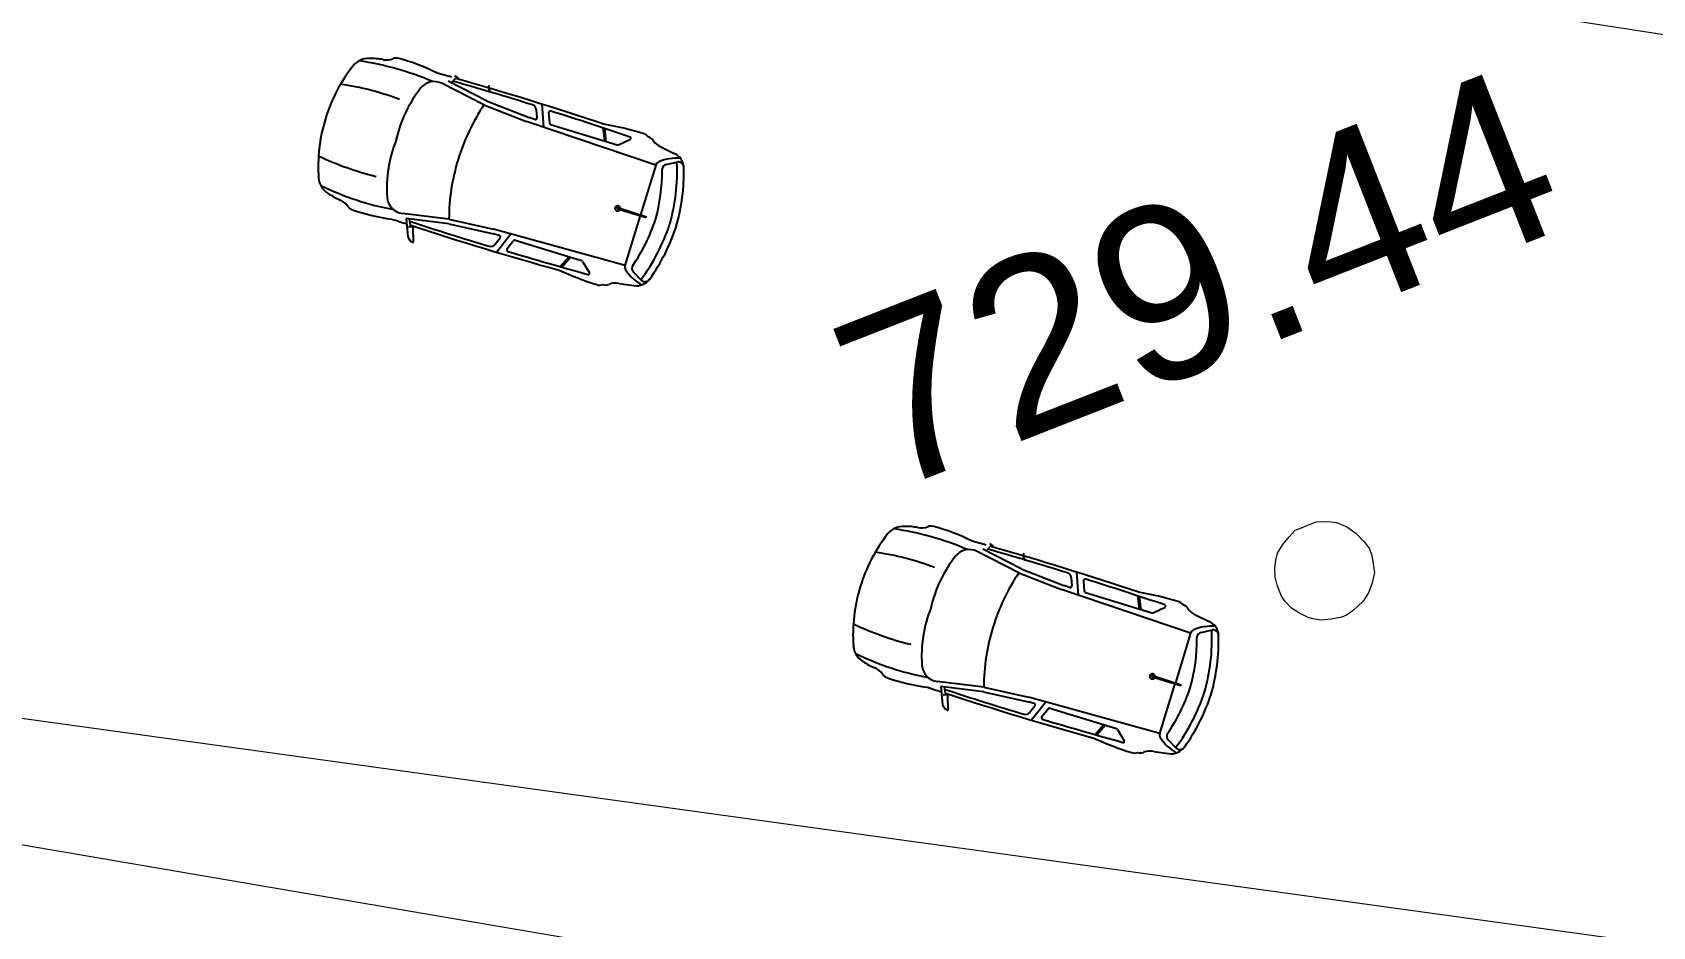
# Model space of a CAD drawing. Header units: millimetres. Extents: x 348 to 2201, y 118 to 1049.
# Drawn here: x 861.13 to 877.51, y 506.5 to 515.54 of the extents above; entities that cross this region are included whole.
import ezdxf
from ezdxf.enums import TextEntityAlignment as Align

# ---------------------------------------------------------------- set-up
doc = ezdxf.new("R2010")
doc.units = ezdxf.units.MM
for name, color, linetype, lineweight in [('100_SIST_VIARIO_MEIO_FIO', 1, 'Continuous', 18), ('108_SEP_FIS_CANT_CENT_ILHA', 7, 'Continuous', 18), ('606_PTO_COTADO', 9, 'Continuous', 18)]:
    doc.layers.add(name, color=color, linetype=linetype, lineweight=lineweight)
doc.styles.add('Style-Arial', font='arial.ttf')

# ---------------------------------------------------------------- blocks, each defined once
blk = doc.blocks.new('SP09')
at = {"color": 0, "linetype": 'Continuous'}
blk.add_lwpolyline([(-0.028, -0.515), (-0.138, -0.495), (-0.238, -0.465), (-0.308, -0.425), (-0.348, -0.395), (-0.418, -0.315), (-0.468, -0.245), (-0.508, -0.155), (-0.518, -0.095), (-0.518, 0.025), (-0.508, 0.105), (-0.478, 0.195), (-0.438, 0.265), (-0.398, 0.325), (-0.318, 0.385), (-0.228, 0.435), (-0.148, 0.475), (-0.098, 0.475), (-0.028, 0.475), (0.082, 0.475), (0.192, 0.435), (0.272, 0.395), (0.352, 0.315), (0.412, 0.225), (0.462, 0.105), (0.482, 0.025), (0.482, -0.035), (0.472, -0.085), (0.442, -0.215), (0.382, -0.305), (0.312, -0.385), (0.232, -0.445), (0.102, -0.495), (0.022, -0.515)], close=True, dxfattribs=at)

msp = doc.modelspace()

# ---------------------------------------------------------------- linework, layer by layer
at = {"linetype": 'ByBlock'}
for p, q in [((865.695, 514.811), (865.274, 515.027)), ((865.72, 514.851), (865.332, 515.051)), ((865.422, 515.093), (865.365, 515.034)), ((865.439, 515.08), (865.401, 515.108)), ((865.72, 514.851), (866.151, 514.682)), ((865.743, 514.978), (865.745, 515.002)), ((865.763, 514.934), (865.743, 514.978)), ((865.745, 515.002), (865.75, 515.011)), ((865.695, 514.811), (866.126, 514.642)), ((866.224, 514.764), (866.23, 514.679)), ((866.279, 514.819), (866.297, 514.585)), ((866.349, 514.73), (866.356, 514.629)), ((867.432, 514.203), (866.126, 514.642)), ((866.209, 514.662), (866.151, 514.682)), ((866.369, 514.614), (867.041, 514.408)), ((866.896, 514.579), (866.912, 514.447)), ((866.913, 514.572), (866.928, 514.442)), ((867.054, 514.408), (867.175, 514.464)), ((867.483, 514.388), (867.619, 514.321)), ((867.432, 514.201), (867.278, 513.699)), ((867.538, 514.209), (867.654, 514.234)), ((865.341, 513.656), (864.871, 513.713)), ((867.044, 513.759), (867.335, 513.673)), ((867.048, 513.772), (867.337, 513.68)), ((864.907, 513.661), (864.924, 513.477)), ((865.34, 513.609), (864.907, 513.661)), ((864.979, 513.577), (864.931, 513.575)), ((864.957, 513.576), (864.943, 513.657)), ((864.981, 513.422), (864.979, 513.577)), ((865.34, 513.609), (865.791, 513.508)), ((865.341, 513.656), (865.793, 513.555)), ((867.121, 513.187), (865.793, 513.555)), ((867.121, 513.188), (867.276, 513.691)), ((867.335, 513.673), (867.337, 513.68)), ((864.924, 513.477), (864.95, 513.435)), ((864.95, 513.435), (864.971, 513.423)), ((864.971, 513.423), (864.981, 513.422)), ((865.85, 513.491), (865.791, 513.508)), ((865.805, 513.399), (865.858, 513.466)), ((865.821, 513.323), (865.966, 513.507)), ((865.928, 513.358), (865.991, 513.437)), ((866.01, 513.443), (866.682, 513.236)), ((866.466, 513.176), (866.553, 513.276)), ((866.484, 513.172), (866.569, 513.271)), ((866.692, 513.229), (866.762, 513.114)), ((867.205, 513.122), (867.287, 513.037)), ((867.059, 513.005), (867.209, 512.984)), ((871.102, 510.079), (870.681, 510.295)), ((871.127, 510.119), (870.739, 510.319)), ((870.829, 510.361), (870.772, 510.302)), ((870.847, 510.348), (870.808, 510.376)), ((871.15, 510.246), (871.152, 510.27)), ((871.152, 510.27), (871.157, 510.279)), ((871.127, 510.119), (871.558, 509.95)), ((871.17, 510.202), (871.15, 510.246)), ((871.102, 510.079), (871.533, 509.91)), ((871.616, 509.93), (871.558, 509.95)), ((871.631, 510.032), (871.637, 509.947)), ((871.686, 510.087), (871.704, 509.853)), ((871.756, 509.998), (871.763, 509.897)), ((872.839, 509.471), (871.533, 509.91)), ((871.776, 509.882), (872.448, 509.676)), ((872.303, 509.847), (872.319, 509.715)), ((872.32, 509.84), (872.335, 509.71)), ((872.461, 509.676), (872.583, 509.732)), ((872.89, 509.656), (873.026, 509.589)), ((872.839, 509.469), (872.685, 508.967)), ((872.945, 509.477), (873.061, 509.502)), ((870.748, 508.924), (870.278, 508.981)), ((872.451, 509.027), (872.742, 508.941)), ((872.455, 509.04), (872.744, 508.948)), ((872.528, 508.456), (872.683, 508.959)), ((870.314, 508.929), (870.331, 508.745)), ((870.747, 508.877), (870.314, 508.929)), ((870.386, 508.845), (870.338, 508.843)), ((870.364, 508.844), (870.35, 508.925)), ((870.388, 508.69), (870.386, 508.845)), ((870.747, 508.877), (871.198, 508.776)), ((870.748, 508.924), (871.2, 508.823)), ((872.528, 508.455), (871.2, 508.823)), ((872.742, 508.941), (872.744, 508.948)), ((870.331, 508.745), (870.357, 508.703)), ((870.357, 508.703), (870.378, 508.691)), ((870.378, 508.691), (870.388, 508.69)), ((871.257, 508.759), (871.198, 508.776)), ((871.212, 508.667), (871.265, 508.734)), ((871.228, 508.591), (871.374, 508.775)), ((871.335, 508.626), (871.398, 508.705)), ((871.417, 508.711), (872.089, 508.504)), ((871.873, 508.444), (871.96, 508.544)), ((871.891, 508.44), (871.976, 508.539)), ((872.099, 508.497), (872.169, 508.382)), ((872.612, 508.39), (872.694, 508.305)), ((872.466, 508.273), (872.616, 508.252))]:
    msp.add_line(p, q, dxfattribs=at)
for centre, radius, start, end in [((865.68, 514.184), 1.661, 141.9536, 162.9596), ((864.528, 515.077), 0.204, 86.9967, 140.1602), ((863.999, 512.302), 2.986, 66.7859, 81.679), ((864.549, 514.624), 0.657, 78.9491, 90.9065), ((864.709, 515.443), 0.178, 258.9491, 291.6467), ((864.806, 515.198), 0.0863, 70.4335, 111.6467), ((864.384, 513.512), 1.824, 62.7854, 75.671), ((863.797, 512.069), 2.986, 69.5036, 81.3733), ((865.193, 514.869), 0.178, 62.7895, 141.9064), ((855.33, 479.858), 36.635, 74.1004, 74.3415), ((855.33, 479.858), 36.6, 72.7453, 74.0599), ((855.33, 479.858), 36.635, 71.5777, 74.0308), ((866.084, 514.171), 1.309, 141.9064, 167.6037), ((867.438, 513.645), 2.097, 146.2278, 162.9596), ((866.171, 514.76), 0.0533, 4.2387, 72.7453), ((866.366, 514.731), 0.0178, 72.5714, 184.2387), ((855.09, 478.81), 37.667, 71.2895, 72.5714), ((865.68, 514.184), 1.661, 162.9596, 183.9656), ((866.214, 514.678), 0.016, 251.4522, 4.2387), ((866.374, 514.631), 0.0178, 184.2387, 252.9596), ((866.372, 511.465), 3.196, 73.0198, 80.3621), ((866.022, 513.969), 1.309, 158.3154, 184.0128), ((867.046, 514.425), 0.0178, 252.9596, 294.6049), ((867.169, 514.475), 0.0124, 302.4819, 71.1659), ((867.284, 514.438), 0.0863, 34.2725, 75.4857), ((867.334, 514.403), 0.0863, 34.2725, 75.4857), ((867.552, 514.552), 0.178, 214.2725, 246.9701), ((865.306, 516.991), 2.986, 244.5459, 256.4156), ((867.438, 513.645), 2.097, 162.9596, 179.6914), ((867.483, 514.186), 0.0533, 113.94, 162.9596), ((867.639, 513.835), 0.437, 84.0755, 113.94), ((867.55, 514.157), 0.0533, 102.2536, 180.2538), ((865.688, 514.141), 1.96, 344.0945, 2.6616), ((867.554, 514.173), 0.162, 1.2399, 66.1792), ((867.66, 514.178), 0.0563, 358.0858, 96.3128), ((864.225, 514.09), 0.204, 185.759, 238.9225), ((865.653, 514.145), 1.844, 344.3578, 0.3487), ((865.711, 514.131), 2.005, 344.1613, 1.2998), ((865.343, 516.685), 2.986, 244.2401, 259.1333), ((864.497, 514.454), 0.657, 235.0127, 246.9701), ((864.893, 513.889), 0.178, 184.0128, 263.1297), ((864.17, 513.686), 0.178, 34.2725, 66.9701), ((864.389, 513.834), 0.0863, 214.2725, 255.4857), ((864.983, 515.467), 1.824, 250.2482, 263.1338), ((867.046, 513.765), 0.0268, 356.7199, 329.1993), ((867.046, 513.765), 0.00665, 72.9596, 252.9596), ((876.343, 548.414), 36.635, 251.5777, 251.8188), ((876.343, 548.414), 36.6, 251.8593, 253.1739), ((876.343, 548.414), 36.635, 251.8884, 254.3415), ((865.679, 514.231), 1.844, 325.5705, 341.5614), ((865.71, 514.215), 1.96, 323.2576, 341.8246), ((865.736, 514.211), 2.005, 324.6194, 341.7579), ((865.764, 513.432), 0.0533, 253.1739, 321.6805), ((865.846, 513.476), 0.016, 321.6805, 74.467), ((866.004, 513.426), 0.0178, 72.9596, 141.6805), ((865.942, 513.347), 0.0178, 141.6805, 253.3478), ((876.731, 549.417), 37.667, 253.3478, 254.6297), ((866.677, 513.22), 0.0178, 31.3143, 72.9596), ((867.777, 516.049), 3.196, 245.5571, 252.8993), ((866.75, 513.109), 0.0124, 254.7533, 23.4373), ((867.172, 513.172), 0.0533, 162.9596, 211.9792), ((867.498, 513.376), 0.437, 211.9792, 241.8437), ((867.244, 513.159), 0.0533, 145.6654, 223.6656), ((867.238, 513.144), 0.162, 259.74, 324.6793), ((867.323, 513.08), 0.0563, 229.6064, 327.8334), ((866.866, 513.075), 0.0863, 250.4335, 291.6467), ((866.927, 513.076), 0.0863, 250.4335, 291.6467), ((867.025, 512.831), 0.178, 78.9491, 111.6467), ((871.087, 509.452), 1.661, 141.9536, 162.9596), ((869.935, 510.345), 0.204, 86.9967, 140.1602), ((869.406, 507.57), 2.986, 66.7859, 81.679), ((869.956, 509.892), 0.657, 78.9491, 90.9065), ((870.116, 510.711), 0.178, 258.9491, 291.6467), ((870.213, 510.466), 0.0863, 70.4335, 111.6467), ((869.791, 508.78), 1.824, 62.7854, 75.671), ((869.204, 507.337), 2.986, 69.5036, 81.3733), ((870.6, 510.137), 0.178, 62.7895, 141.9064), ((860.737, 475.126), 36.635, 74.1004, 74.3415), ((860.737, 475.126), 36.6, 72.7453, 74.0599), ((860.737, 475.126), 36.635, 71.5777, 74.0308), ((871.491, 509.439), 1.309, 141.9064, 167.6037), ((871.087, 509.452), 1.661, 162.9596, 183.9656), ((872.845, 508.913), 2.097, 146.2278, 162.9596), ((871.578, 510.028), 0.0533, 4.2387, 72.7453), ((871.621, 509.946), 0.016, 251.4522, 4.2387), ((871.773, 509.999), 0.0178, 72.5714, 184.2387), ((860.497, 474.078), 37.667, 71.2895, 72.5714), ((871.781, 509.899), 0.0178, 184.2387, 252.9596), ((871.779, 506.733), 3.196, 73.0198, 80.3621), ((872.691, 509.706), 0.0863, 34.2725, 75.4857), ((871.429, 509.237), 1.309, 158.3154, 184.0128), ((872.453, 509.692), 0.0178, 252.9596, 294.6049), ((872.576, 509.743), 0.0124, 302.4819, 71.1659), ((872.741, 509.671), 0.0863, 34.2725, 75.4857), ((872.959, 509.82), 0.178, 214.2725, 246.9701), ((870.713, 512.259), 2.986, 244.5459, 256.4156), ((872.845, 508.913), 2.097, 162.9596, 179.6914), ((872.89, 509.454), 0.0533, 113.94, 162.9596), ((873.046, 509.103), 0.437, 84.0755, 113.94), ((872.957, 509.425), 0.0533, 102.2536, 180.2538), ((871.095, 509.409), 1.96, 344.0945, 2.6616), ((872.961, 509.441), 0.162, 1.2399, 66.1792), ((871.118, 509.399), 2.005, 344.1613, 1.2998), ((873.067, 509.446), 0.0563, 358.0858, 96.3128), ((869.632, 509.358), 0.204, 185.759, 238.9225), ((871.06, 509.413), 1.844, 344.3578, 0.3487), ((870.75, 511.953), 2.986, 244.2401, 259.1333), ((869.904, 509.722), 0.657, 235.0127, 246.9701), ((869.578, 508.954), 0.178, 34.2725, 66.9701), ((870.3, 509.157), 0.178, 184.0128, 263.1297), ((869.796, 509.102), 0.0863, 214.2725, 255.4857), ((870.39, 510.735), 1.824, 250.2482, 263.1338), ((872.453, 509.033), 0.0268, 356.7199, 329.1993), ((872.453, 509.033), 0.00665, 72.9596, 252.9596), ((881.75, 543.682), 36.635, 251.5777, 251.8188), ((881.75, 543.682), 36.6, 251.8593, 253.1739), ((881.75, 543.682), 36.635, 251.8884, 254.3415), ((871.086, 509.499), 1.844, 325.5705, 341.5614), ((871.117, 509.483), 1.96, 323.2576, 341.8246), ((871.143, 509.479), 2.005, 324.6194, 341.7579), ((871.171, 508.7), 0.0533, 253.1739, 321.6805), ((871.253, 508.744), 0.016, 321.6805, 74.467), ((871.349, 508.615), 0.0178, 141.6805, 253.3478), ((871.411, 508.694), 0.0178, 72.9596, 141.6805), ((882.138, 544.685), 37.667, 253.3478, 254.6297), ((872.084, 508.487), 0.0178, 31.3143, 72.9596), ((873.184, 511.317), 3.196, 245.5571, 252.8993), ((872.157, 508.377), 0.0124, 254.7533, 23.4373), ((872.579, 508.44), 0.0533, 162.9596, 211.9792), ((872.905, 508.644), 0.437, 211.9792, 241.8437), ((872.651, 508.427), 0.0533, 145.6654, 223.6656), ((872.645, 508.412), 0.162, 259.74, 324.6793), ((872.73, 508.348), 0.0563, 229.6064, 327.8334), ((872.273, 508.343), 0.0863, 250.4335, 291.6467), ((872.334, 508.344), 0.0863, 250.4335, 291.6467), ((872.432, 508.099), 0.178, 78.9491, 111.6467)]:
    msp.add_arc(centre, radius, start, end, dxfattribs=at)
at = {"layer": '100_SIST_VIARIO_MEIO_FIO'}
msp.add_lwpolyline([(983.593, 499.272), (959.449, 503.103), (880.401, 515.086), (749.036, 535.631), (686.983, 544.9), (569.906, 563.719), (537.095, 568.631), (535.744, 569.082), (533.808, 571.258), (532.886, 573.654), (550.81, 689.904), (553.431, 692.116), (554.131, 692.384), (555.031, 692.585)], dxfattribs=at)
at = {"layer": '108_SEP_FIS_CANT_CENT_ILHA'}
msp.add_lwpolyline([(609.297, 547.189), (720.018, 529.692), (836.866, 511.458), (868.735, 506.014), (899.044, 500.344), (954.884, 491.764), (955.988, 492.161), (956.137, 492.995), (954.31, 494.144), (885.141, 505.272), (858.813, 508.91), (719.388, 530.696), (609.952, 547.991), (580.205, 553.503), (533.058, 560.398), (532.636, 559.414), (533.277, 558.767), (548.012, 555.711), (586.407, 549.693), (601.384, 548.577), (604.113, 548.04)], close=True, dxfattribs=at)

# ---------------------------------------------------------------- block references
at = {"layer": '606_PTO_COTADO', "rotation": 21.41522089134761}
msp.add_blockref('SP09', (874.207, 510.122, 729.44), dxfattribs=at)

# ---------------------------------------------------------------- texts
at = {"layer": '606_PTO_COTADO', "style": 'Style-Arial'}
msp.add_text('729.44', height=1.75, rotation=21.4152, dxfattribs=at).set_placement((872.91, 513.05, 729.44), align=Align.MIDDLE_CENTER)

doc.saveas('drawing.dxf')
